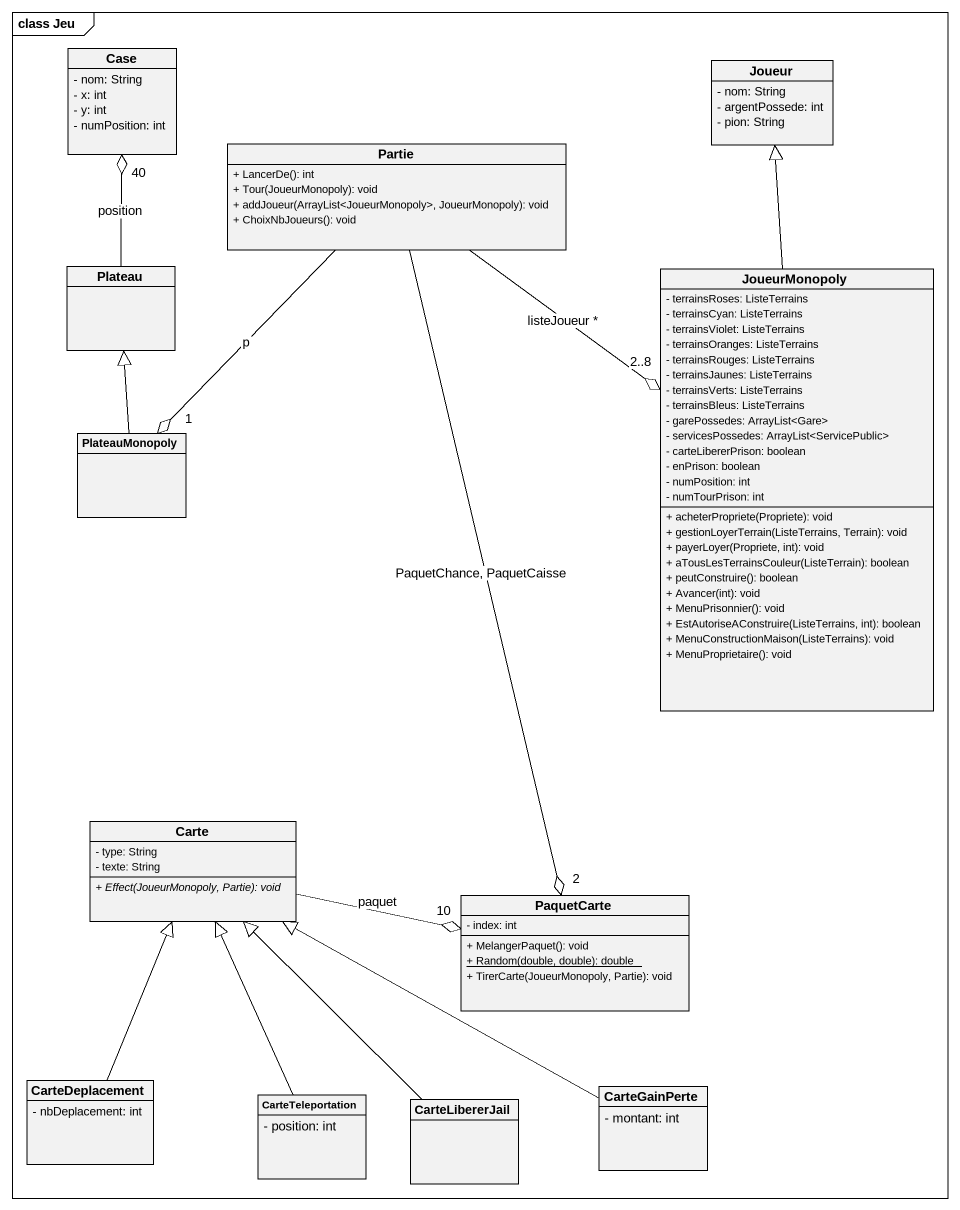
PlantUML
@startuml
mainframe class Jeu
hide circle
hide empty members
skinparam classAttributeIconSize 0
class Case {
  - nom: String
  - x: int
  - y: int
  - numPosition: int
}
class Joueur {
  - nom: String
  - argentPossede: int
  - pion: String
}
class Partie {
  + LancerDe(): int
  + Tour(JoueurMonopoly): void
  + addJoueur(ArrayList<JoueurMonopoly>, JoueurMonopoly): void
  + ChoixNbJoueurs(): void
}
class Plateau
class JoueurMonopoly {
  - terrainsRoses: ListeTerrains
  - terrainsCyan: ListeTerrains
  - terrainsViolet: ListeTerrains
  - terrainsOranges: ListeTerrains
  - terrainsRouges: ListeTerrains
  - terrainsJaunes: ListeTerrains
  - terrainsVerts: ListeTerrains
  - terrainsBleus: ListeTerrains
  - garePossedes: ArrayList<Gare>
  - servicesPossedes: ArrayList<ServicePublic>
  - carteLibererPrison: boolean
  - enPrison: boolean
  - numPosition: int
  - numTourPrison: int
  + acheterPropriete(Propriete): void
  + gestionLoyerTerrain(ListeTerrains, Terrain): void
  + payerLoyer(Propriete, int): void
  + aTousLesTerrainsCouleur(ListeTerrain): boolean
  + peutConstruire(): boolean
  + Avancer(int): void
  + MenuPrisonnier(): void
  + EstAutoriseAConstruire(ListeTerrains, int): boolean
  + MenuConstructionMaison(ListeTerrains): void
  + MenuProprietaire(): void
}
class PlateauMonopoly
class Carte {
  - type: String
  - texte: String
  {abstract} + Effect(JoueurMonopoly, Partie): void
}
class PaquetCarte {
  - index: int
  + MelangerPaquet(): void
  {static} + Random(double, double): double
  + TirerCarte(JoueurMonopoly, Partie): void
}
class CarteDeplacement {
  - nbDeplacement: int
}
class CarteTeleportation {
  - position: int
}
class CarteLibererJail
class CarteGainPerte {
  - montant: int
}
Partie --o "2..8" JoueurMonopoly : listeJoueur *
Partie --o "1" PlateauMonopoly : p
Partie --o "2" PaquetCarte : PaquetChance, PaquetCaisse
Plateau -up-o "40" Case : position
JoueurMonopoly -up-|> Joueur
PlateauMonopoly -up-|> Plateau
Carte -right-o "10" PaquetCarte : paquet
CarteDeplacement -up-|> Carte
CarteTeleportation -up-|> Carte
CarteLibererJail -up-|> Carte
CarteGainPerte -left-|> Carte
@enduml
